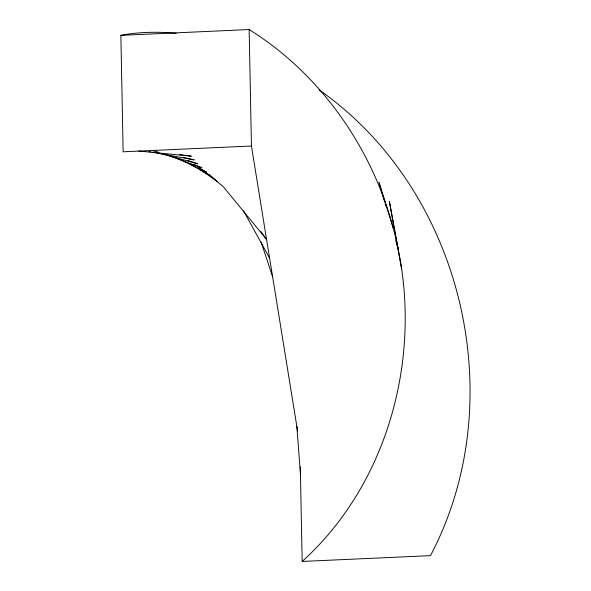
<?xml version="1.0" encoding="UTF-8"?>
<svg xmlns="http://www.w3.org/2000/svg" width="591" height="591" viewBox="0 0 591 591"><rect width="100%" height="100%" fill="white"/><g stroke="black" fill="none" stroke-linecap="round" stroke-linejoin="round"><path stroke-width="0.89" d="M300.294 466.824L302.171 561.45C387.46 484.325 421.39 359.66 398.002 248.397L389.395 201.479L401.585 268.964M297.591 430.979L251.441 146.007L123.15 151.806L120.859 35.349C139.084 31.892 157.797 31.559 176.229 33.332M120.859 35.349L249.143 29.55C326.35 77.665 380.02 159.681 398.002 248.397L395.726 240.485M302.171 561.45L430.462 555.636C512.463 400.351 463.174 190.627 318.97 89.758M138.678 151.037L191.329 156.179L179.435 154.576M153.815 151.119L157.479 151.614M149.013 151.525L150.823 151.857M152.633 152.197L194.262 159.91L183.535 157.457M158.115 152.833L197.793 163.781L187.406 160.368M165.679 154.406L201.893 167.837L193.493 164.172M176.502 157.93L206.547 172.129L198.495 167.659M188.854 163.367L211.718 176.716L204.213 171.538M200.216 169.484L217.377 181.629L208.985 174.515M210.935 176.266L223.479 186.926L266.571 239.444L260.624 231.31M243.477 210.824L269.599 258.127M261.148 242.096L272.628 276.817M393.207 228.111L379.053 182.434L384.608 201.782M385.118 203.548L385.871 206.185M296.837 426.303L300.442 474.108M249.143 29.55L251.441 146.007"/></g></svg>
